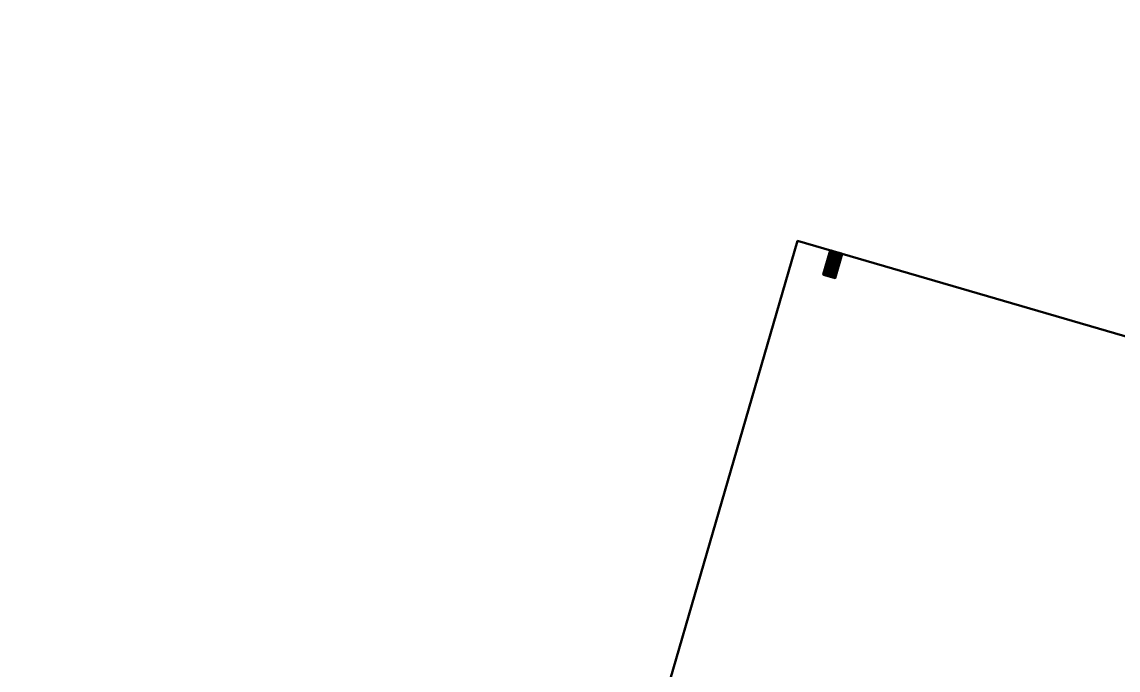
# Model space of a CAD drawing. Header units: inches. Extents: x -1654 to 1344, y -1538 to 36.
# Drawn here: x 1189.83 to 1233.38, y -1030.03 to -1004.3 of the extents above; entities that cross this region are included whole.
import ezdxf

# ---------------------------------------------------------------- set-up
doc = ezdxf.new("R2010")
doc.units = ezdxf.units.IN
doc.header["$MEASUREMENT"] = 0
doc.layers.add('M-EQPT', color=2, linetype='Continuous', lineweight=50)
doc.layers.add('M-HVAC-DUCT-SA', color=1, linetype='Continuous', lineweight=50)

# ---------------------------------------------------------------- blocks, each defined once
blk = doc.blocks.new('Heat Pump - Horizontal - Water Source - Back Discharge - Heat Pump 2 Ton Horizontal-946186-_3D_')
at = {"layer": 'M-EQPT'}
mesh = blk.add_polyface(dxfattribs=at)
corners = [(21.551, 11.199, 8.65), (-21.551, 11.199, 8.65), (-21.551, -11.199, 8.65), (21.551, -11.199, 8.65)]
mesh.append_faces([[corners[k] for k in face] for face in [(0, 1, 2, 3)]])
mesh = blk.add_polyface(dxfattribs=at)
corners = [(21.551, 11.199, -8.65), (21.551, -11.199, -8.65), (-21.551, -11.199, -8.65), (-21.551, 11.199, -8.65)]
mesh.append_faces([[corners[k] for k in face] for face in [(0, 1, 2, 3)]])
mesh = blk.add_polyface(dxfattribs=at)
corners = [(21.551, 11.199, 8.65), (21.551, 11.199, -8.65), (-21.551, 11.199, -8.65), (-21.551, 11.199, 8.65)]
mesh.append_faces([[corners[k] for k in face] for face in [(2, 3, 0, 1)]])
mesh = blk.add_polyface(dxfattribs=at)
corners = [(21.551, -11.199, 8.65), (21.551, -11.199, -8.65), (21.551, 11.199, -8.65), (21.551, 11.199, 8.65)]
mesh.append_faces([[corners[k] for k in face] for face in [(2, 3, 0, 1)]])
mesh = blk.add_polyface(dxfattribs=at)
corners = [(20.551, 9.849, 1.969), (20.551, 9.841, 1.905), (20.551, 9.816, 1.844), (20.551, 9.776, 1.793), (20.551, 9.724, 1.753), (20.551, 9.664, 1.728), (20.551, 9.599, 1.719), (20.551, 9.535, 1.728), (20.551, 9.474, 1.753), (20.551, 9.422, 1.793), (20.551, 9.383, 1.844), (20.551, 9.358, 1.905), (20.551, 9.349, 1.969), (20.551, 9.358, 2.034), (20.551, 9.383, 2.094), (20.551, 9.422, 2.146), (20.551, 9.474, 2.186), (20.551, 9.535, 2.211), (20.551, 9.599, 2.219), (20.551, 9.664, 2.211), (20.551, 9.724, 2.186), (20.551, 9.776, 2.146), (20.551, 9.816, 2.094), (20.551, 9.841, 2.034)]
mesh.append_faces([[corners[k] for k in face] for face in [(7, 11, 5, 6), (2, 21, 1)]], dxfattribs={"vtx0": -1, "vtx1": -1})
mesh.append_faces([[corners[k] for k in face] for face in [(14, 17, 11, 13)]], dxfattribs={"vtx0": -1, "vtx1": -1, "vtx2": -1})
mesh.append_faces([[corners[k] for k in face] for face in [(11, 21, 2, 3)]], dxfattribs={"vtx0": -1, "vtx1": -1, "vtx3": -1})
mesh.append_faces([[corners[k] for k in face] for face in [(8, 10, 11, 7)]], dxfattribs={"vtx0": -1, "vtx2": -1})
mesh.append_faces([[corners[k] for k in face] for face in [(22, 23, 21), (9, 10, 8), (12, 13, 11)]], dxfattribs={"vtx1": -1})
mesh.append_faces([[corners[k] for k in face] for face in [(15, 16, 17, 14)]], dxfattribs={"vtx2": -1})
mesh.append_faces([[corners[k] for k in face] for face in [(17, 18, 19, 11), (19, 20, 21, 11), (23, 0, 1, 21), (3, 4, 5, 11)]], dxfattribs={"vtx2": -1, "vtx3": -1})
mesh = blk.add_polyface(dxfattribs=at)
corners = [(21.551, 9.349, 1.969), (20.551, 9.349, 1.969), (20.551, 9.358, 1.905), (20.551, 9.383, 1.844), (20.551, 9.422, 1.793), (20.551, 9.474, 1.753), (20.551, 9.535, 1.728), (20.551, 9.599, 1.719), (20.551, 9.664, 1.728), (20.551, 9.724, 1.753), (20.551, 9.776, 1.793), (20.551, 9.816, 1.844), (20.551, 9.841, 1.905), (20.551, 9.849, 1.969), (21.551, 9.849, 1.969), (21.551, 9.841, 1.905), (21.551, 9.816, 1.844), (21.551, 9.776, 1.793), (21.551, 9.724, 1.753), (21.551, 9.664, 1.728), (21.551, 9.599, 1.719), (21.551, 9.535, 1.728), (21.551, 9.474, 1.753), (21.551, 9.422, 1.793), (21.551, 9.383, 1.844), (21.551, 9.358, 1.905)]
mesh.append_faces([[corners[k] for k in face] for face in [(15, 12, 13, 14), (2, 25, 0, 1)]], dxfattribs={"vtx0": -1})
mesh.append_faces([[corners[k] for k in face] for face in [(16, 11, 12, 15), (18, 9, 10, 17), (17, 10, 11, 16), (19, 8, 9, 18), (8, 19, 20, 7), (21, 6, 7, 20), (22, 5, 6, 21), (24, 3, 4, 23), (23, 4, 5, 22), (25, 2, 3, 24)]], dxfattribs={"vtx0": -1, "vtx2": -1})
mesh = blk.add_polyface(dxfattribs=at)
corners = [(21.551, 9.849, 1.969), (20.551, 9.849, 1.969), (20.551, 9.841, 2.034), (20.551, 9.816, 2.094), (20.551, 9.776, 2.146), (20.551, 9.724, 2.186), (20.551, 9.664, 2.211), (20.551, 9.599, 2.219), (20.551, 9.535, 2.211), (20.551, 9.474, 2.186), (20.551, 9.422, 2.146), (20.551, 9.383, 2.094), (20.551, 9.358, 2.034), (20.551, 9.349, 1.969), (21.551, 9.349, 1.969), (21.551, 9.358, 2.034), (21.551, 9.383, 2.094), (21.551, 9.422, 2.146), (21.551, 9.474, 2.186), (21.551, 9.535, 2.211), (21.551, 9.599, 2.219), (21.551, 9.664, 2.211), (21.551, 9.724, 2.186), (21.551, 9.776, 2.146), (21.551, 9.816, 2.094), (21.551, 9.841, 2.034)]
mesh.append_faces([[corners[k] for k in face] for face in [(15, 12, 13, 14), (2, 25, 0, 1)]], dxfattribs={"vtx0": -1})
mesh.append_faces([[corners[k] for k in face] for face in [(16, 11, 12, 15), (18, 9, 10, 17), (17, 10, 11, 16), (19, 8, 9, 18), (8, 19, 20, 7), (21, 6, 7, 20), (22, 5, 6, 21), (24, 3, 4, 23), (23, 4, 5, 22), (25, 2, 3, 24)]], dxfattribs={"vtx0": -1, "vtx2": -1})
mesh = blk.add_polyface(dxfattribs=at)
corners = [(20.551, 9.849, 6.033), (20.551, 9.841, 5.969), (20.551, 9.816, 5.908), (20.551, 9.776, 5.857), (20.551, 9.724, 5.817), (20.551, 9.664, 5.792), (20.551, 9.599, 5.783), (20.551, 9.535, 5.792), (20.551, 9.474, 5.817), (20.551, 9.422, 5.857), (20.551, 9.383, 5.908), (20.551, 9.358, 5.969), (20.551, 9.349, 6.033), (20.551, 9.358, 6.098), (20.551, 9.383, 6.158), (20.551, 9.422, 6.21), (20.551, 9.474, 6.25), (20.551, 9.535, 6.275), (20.551, 9.599, 6.283), (20.551, 9.664, 6.275), (20.551, 9.724, 6.25), (20.551, 9.776, 6.21), (20.551, 9.816, 6.158), (20.551, 9.841, 6.098)]
mesh.append_faces([[corners[k] for k in face] for face in [(8, 6, 7)]], dxfattribs={"vtx0": -1})
mesh.append_faces([[corners[k] for k in face] for face in [(2, 11, 21, 1), (2, 6, 11)]], dxfattribs={"vtx0": -1, "vtx1": -1, "vtx2": -1})
mesh.append_faces([[corners[k] for k in face] for face in [(11, 14, 20, 21)]], dxfattribs={"vtx0": -1, "vtx1": -1, "vtx3": -1})
mesh.append_faces([[corners[k] for k in face] for face in [(21, 0, 1), (6, 2, 3, 5)]], dxfattribs={"vtx0": -1, "vtx2": -1})
mesh.append_faces([[corners[k] for k in face] for face in [(14, 16, 17, 20), (8, 10, 11, 6)]], dxfattribs={"vtx0": -1, "vtx2": -1, "vtx3": -1})
mesh.append_faces([[corners[k] for k in face] for face in [(15, 16, 14), (13, 14, 11, 12), (9, 10, 8), (4, 5, 3)]], dxfattribs={"vtx1": -1})
mesh.append_faces([[corners[k] for k in face] for face in [(17, 18, 19, 20), (21, 22, 23, 0)]], dxfattribs={"vtx3": -1})
mesh = blk.add_polyface(dxfattribs=at)
corners = [(21.551, 9.349, 6.033), (20.551, 9.349, 6.033), (20.551, 9.358, 5.969), (20.551, 9.383, 5.908), (20.551, 9.422, 5.857), (20.551, 9.474, 5.817), (20.551, 9.535, 5.792), (20.551, 9.599, 5.783), (20.551, 9.664, 5.792), (20.551, 9.724, 5.817), (20.551, 9.776, 5.857), (20.551, 9.816, 5.908), (20.551, 9.841, 5.969), (20.551, 9.849, 6.033), (21.551, 9.849, 6.033), (21.551, 9.841, 5.969), (21.551, 9.816, 5.908), (21.551, 9.776, 5.857), (21.551, 9.724, 5.817), (21.551, 9.664, 5.792), (21.551, 9.599, 5.783), (21.551, 9.535, 5.792), (21.551, 9.474, 5.817), (21.551, 9.422, 5.857), (21.551, 9.383, 5.908), (21.551, 9.358, 5.969)]
mesh.append_faces([[corners[k] for k in face] for face in [(15, 12, 13, 14), (2, 25, 0, 1)]], dxfattribs={"vtx0": -1})
mesh.append_faces([[corners[k] for k in face] for face in [(16, 11, 12, 15), (18, 9, 10, 17), (17, 10, 11, 16), (19, 8, 9, 18), (8, 19, 20, 7), (21, 6, 7, 20), (22, 5, 6, 21), (24, 3, 4, 23), (23, 4, 5, 22), (25, 2, 3, 24)]], dxfattribs={"vtx0": -1, "vtx2": -1})
mesh = blk.add_polyface(dxfattribs=at)
corners = [(21.551, 9.849, 6.033), (20.551, 9.849, 6.033), (20.551, 9.841, 6.098), (20.551, 9.816, 6.158), (20.551, 9.776, 6.21), (20.551, 9.724, 6.25), (20.551, 9.664, 6.275), (20.551, 9.599, 6.283), (20.551, 9.535, 6.275), (20.551, 9.474, 6.25), (20.551, 9.422, 6.21), (20.551, 9.383, 6.158), (20.551, 9.358, 6.098), (20.551, 9.349, 6.033), (21.551, 9.349, 6.033), (21.551, 9.358, 6.098), (21.551, 9.383, 6.158), (21.551, 9.422, 6.21), (21.551, 9.474, 6.25), (21.551, 9.535, 6.275), (21.551, 9.599, 6.283), (21.551, 9.664, 6.275), (21.551, 9.724, 6.25), (21.551, 9.776, 6.21), (21.551, 9.816, 6.158), (21.551, 9.841, 6.098)]
mesh.append_faces([[corners[k] for k in face] for face in [(15, 12, 13, 14), (2, 25, 0, 1)]], dxfattribs={"vtx0": -1})
mesh.append_faces([[corners[k] for k in face] for face in [(16, 11, 12, 15), (18, 9, 10, 17), (17, 10, 11, 16), (19, 8, 9, 18), (8, 19, 20, 7), (21, 6, 7, 20), (22, 5, 6, 21), (24, 3, 4, 23), (23, 4, 5, 22), (25, 2, 3, 24)]], dxfattribs={"vtx0": -1, "vtx2": -1})
mesh = blk.add_polyface(dxfattribs=at)
corners = [(21.551, 9.849, 1.969), (21.551, 9.841, 2.034), (21.551, 9.816, 2.094), (21.551, 9.776, 2.146), (21.551, 9.724, 2.186), (21.551, 9.664, 2.211), (21.551, 9.599, 2.219), (21.551, 9.535, 2.211), (21.551, 9.474, 2.186), (21.551, 9.422, 2.146), (21.551, 9.383, 2.094), (21.551, 9.358, 2.034), (21.551, 9.349, 1.969), (21.551, 9.358, 1.905), (21.551, 9.383, 1.844), (21.551, 9.422, 1.793), (21.551, 9.474, 1.753), (21.551, 9.535, 1.728), (21.551, 9.599, 1.719), (21.551, 9.664, 1.728), (21.551, 9.724, 1.753), (21.551, 9.776, 1.793), (21.551, 9.816, 1.844), (21.551, 9.841, 1.905)]
mesh.append_faces([[corners[k] for k in face] for face in [(23, 3, 22), (7, 13, 5, 6)]], dxfattribs={"vtx0": -1, "vtx1": -1})
mesh.append_faces([[corners[k] for k in face] for face in [(22, 3, 13, 21), (10, 13, 7, 9)]], dxfattribs={"vtx0": -1, "vtx1": -1, "vtx2": -1})
mesh.append_faces([[corners[k] for k in face] for face in [(13, 16, 17, 21)]], dxfattribs={"vtx0": -1, "vtx2": -1, "vtx3": -1})
mesh.append_faces([[corners[k] for k in face] for face in [(8, 9, 7)]], dxfattribs={"vtx1": -1})
mesh.append_faces([[corners[k] for k in face] for face in [(14, 15, 16, 13), (17, 18, 19), (11, 12, 13, 10), (23, 0, 1)]], dxfattribs={"vtx2": -1})
mesh.append_faces([[corners[k] for k in face] for face in [(19, 20, 21, 17), (1, 2, 3, 23), (3, 4, 5, 13)]], dxfattribs={"vtx2": -1, "vtx3": -1})
mesh = blk.add_polyface(dxfattribs=at)
corners = [(21.551, 9.849, 6.033), (21.551, 9.841, 6.098), (21.551, 9.816, 6.158), (21.551, 9.776, 6.21), (21.551, 9.724, 6.25), (21.551, 9.664, 6.275), (21.551, 9.599, 6.283), (21.551, 9.535, 6.275), (21.551, 9.474, 6.25), (21.551, 9.422, 6.21), (21.551, 9.383, 6.158), (21.551, 9.358, 6.098), (21.551, 9.349, 6.033), (21.551, 9.358, 5.969), (21.551, 9.383, 5.908), (21.551, 9.422, 5.857), (21.551, 9.474, 5.817), (21.551, 9.535, 5.792), (21.551, 9.599, 5.783), (21.551, 9.664, 5.792), (21.551, 9.724, 5.817), (21.551, 9.776, 5.857), (21.551, 9.816, 5.908), (21.551, 9.841, 5.969)]
mesh.append_faces([[corners[k] for k in face] for face in [(22, 3, 13, 18), (10, 13, 4, 7)]], dxfattribs={"vtx0": -1, "vtx1": -1, "vtx2": -1, "vtx3": -1})
mesh.append_faces([[corners[k] for k in face] for face in [(13, 3, 4)]], dxfattribs={"vtx0": -1, "vtx2": -1})
mesh.append_faces([[corners[k] for k in face] for face in [(3, 22, 23, 0)]], dxfattribs={"vtx0": -1, "vtx3": -1})
mesh.append_faces([[corners[k] for k in face] for face in [(21, 22, 18)]], dxfattribs={"vtx1": -1, "vtx2": -1})
mesh.append_faces([[corners[k] for k in face] for face in [(14, 15, 16, 13), (19, 20, 21, 18), (11, 12, 13, 10), (8, 9, 10, 7), (5, 6, 7, 4), (1, 2, 3, 0)]], dxfattribs={"vtx2": -1})
mesh.append_faces([[corners[k] for k in face] for face in [(16, 17, 18, 13)]], dxfattribs={"vtx2": -1, "vtx3": -1})
mesh = blk.add_polyface(dxfattribs=at)
corners = [(-21.551, -11.199, 8.65), (-21.551, -11.199, -8.65), (21.551, -11.199, -8.65), (21.551, -11.199, 8.65)]
mesh.append_faces([[corners[k] for k in face] for face in [(2, 3, 0, 1)]])

msp = doc.modelspace()

# ---------------------------------------------------------------- block references
at = {"layer": 'M-EQPT', "rotation": 73.79013128408351}
msp.add_blockref('Heat Pump - Horizontal - Water Source - Back Discharge - Heat Pump 2 Ton Horizontal-946186-_3D_', (1225.386, -1036.813, 1332.002), dxfattribs=at)

# ---------------------------------------------------------------- meshes
at = {"layer": 'M-HVAC-DUCT-SA', "color": 8}
mesh = msp.add_polyface(dxfattribs=at)
corners = [(1076.182, -998.539, 1332), (1076.125, -998.735, 1333.553), (1075.958, -999.311, 1335), (1075.692, -1000.226, 1336.243), (1075.345, -1001.419, 1337.196), (1074.941, -1002.809, 1337.796), (1074.507, -1004.3, 1338), (1204.716, -1042.154, 1338), (1205.149, -1040.662, 1337.796), (1205.553, -1039.273, 1337.196), (1205.9, -1038.08, 1336.243), (1206.166, -1037.164, 1335), (1206.334, -1036.588, 1333.553), (1206.391, -1036.392, 1332)]
mesh.append_faces([[corners[k] for k in face] for face in [(7, 8, 5, 6)]], dxfattribs={"vtx1": -1, "color": 8})
mesh.append_faces([[corners[k] for k in face] for face in [(8, 9, 4, 5), (3, 4, 9, 10), (11, 12, 1, 2), (2, 3, 10, 11)]], dxfattribs={"vtx1": -1, "vtx3": -1, "color": 8})
mesh.append_faces([[corners[k] for k in face] for face in [(12, 13, 0, 1)]], dxfattribs={"vtx3": -1, "color": 8})
mesh = msp.add_polyface(dxfattribs=at)
corners = [(1074.507, -1004.3, 1326), (1074.941, -1002.809, 1326.204), (1075.345, -1001.419, 1326.804), (1075.692, -1000.226, 1327.757), (1075.958, -999.311, 1329), (1076.125, -998.735, 1330.447), (1076.182, -998.539, 1332), (1206.391, -1036.392, 1332), (1206.334, -1036.588, 1330.447), (1206.166, -1037.164, 1329), (1205.9, -1038.08, 1327.757), (1205.553, -1039.273, 1326.804), (1205.149, -1040.662, 1326.204), (1204.716, -1042.154, 1326)]
mesh.append_faces([[corners[k] for k in face] for face in [(7, 8, 5, 6)]], dxfattribs={"vtx1": -1, "color": 8})
mesh.append_faces([[corners[k] for k in face] for face in [(8, 9, 4, 5), (3, 4, 9, 10), (11, 12, 1, 2), (2, 3, 10, 11)]], dxfattribs={"vtx1": -1, "vtx3": -1, "color": 8})
mesh.append_faces([[corners[k] for k in face] for face in [(12, 13, 0, 1)]], dxfattribs={"vtx3": -1, "color": 8})
mesh = msp.add_polyface(dxfattribs=at)
corners = [(1074.507, -1004.3, 1338), (1074.074, -1005.791, 1337.796), (1073.67, -1007.181, 1337.196), (1073.323, -1008.374, 1336.243), (1073.057, -1009.29, 1335), (1072.889, -1009.865, 1333.553), (1072.832, -1010.062, 1332), (1203.041, -1047.915, 1332), (1203.098, -1047.719, 1333.553), (1203.265, -1047.143, 1335), (1203.531, -1046.228, 1336.243), (1203.878, -1045.034, 1337.196), (1204.282, -1043.645, 1337.796), (1204.716, -1042.154, 1338)]
mesh.append_faces([[corners[k] for k in face] for face in [(8, 9, 4, 5), (3, 4, 9, 10), (11, 12, 1, 2), (2, 3, 10, 11)]], dxfattribs={"vtx1": -1, "vtx3": -1, "color": 8})
mesh.append_faces([[corners[k] for k in face] for face in [(6, 7, 8, 5)]], dxfattribs={"vtx2": -1, "color": 8})
mesh.append_faces([[corners[k] for k in face] for face in [(12, 13, 0, 1)]], dxfattribs={"vtx3": -1, "color": 8})
mesh = msp.add_polyface(dxfattribs=at)
corners = [(1072.832, -1010.062, 1332), (1072.889, -1009.865, 1330.447), (1073.057, -1009.29, 1329), (1073.323, -1008.374, 1327.757), (1073.67, -1007.181, 1326.804), (1074.074, -1005.791, 1326.204), (1074.507, -1004.3, 1326), (1204.716, -1042.154, 1326), (1204.282, -1043.645, 1326.204), (1203.878, -1045.034, 1326.804), (1203.531, -1046.228, 1327.757), (1203.265, -1047.143, 1329), (1203.098, -1047.719, 1330.447), (1203.041, -1047.915, 1332)]
mesh.append_faces([[corners[k] for k in face] for face in [(7, 8, 5, 6)]], dxfattribs={"vtx1": -1, "color": 8})
mesh.append_faces([[corners[k] for k in face] for face in [(8, 9, 4, 5), (3, 4, 9, 10), (11, 12, 1, 2), (2, 3, 10, 11)]], dxfattribs={"vtx1": -1, "vtx3": -1, "color": 8})
mesh.append_faces([[corners[k] for k in face] for face in [(12, 13, 0, 1)]], dxfattribs={"vtx3": -1, "color": 8})

doc.saveas('drawing.dxf')
